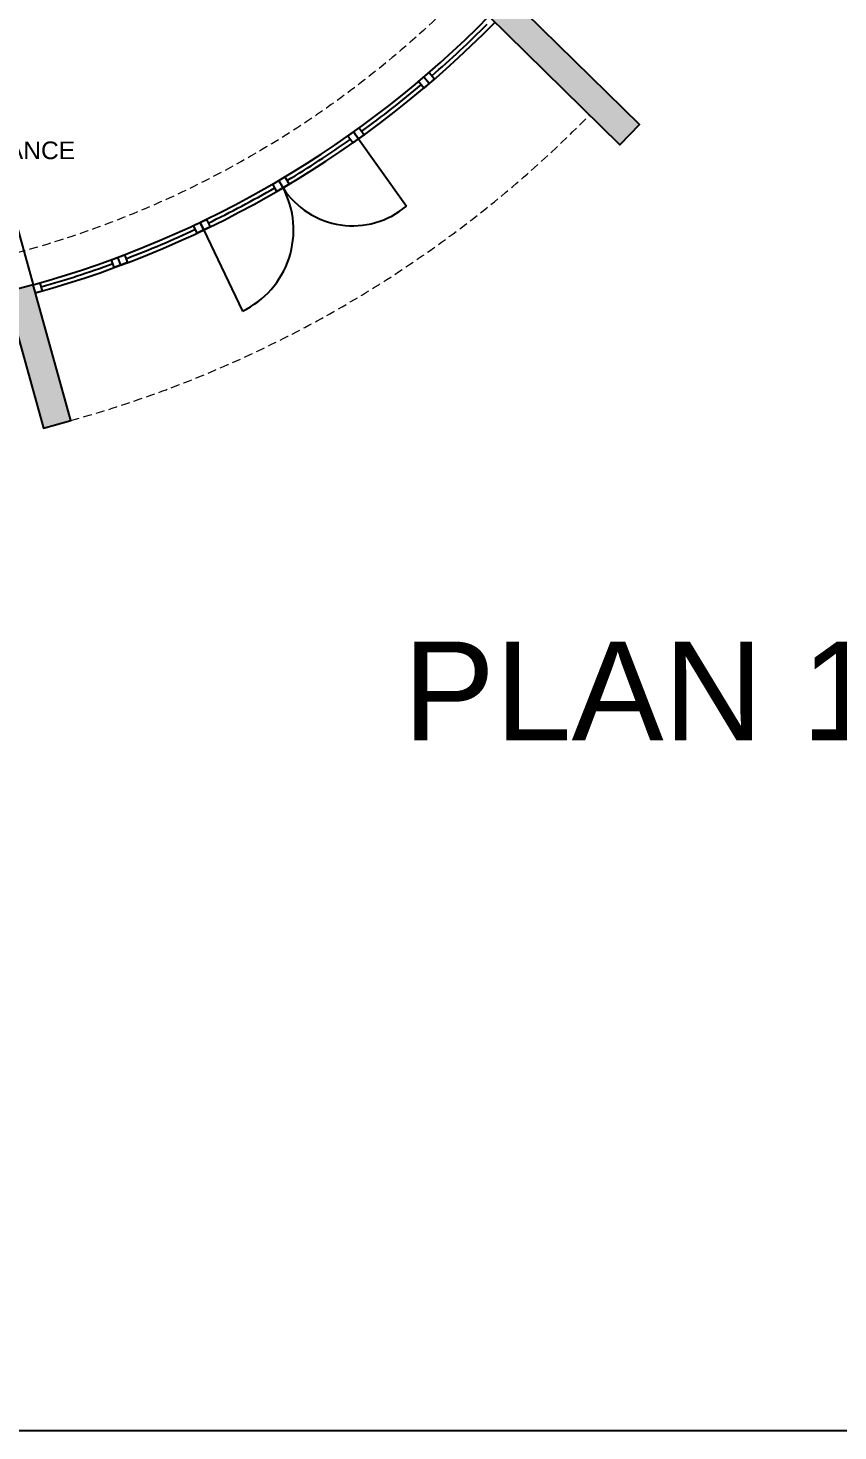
# Model space of a CAD drawing. Header units: millimetres. Extents: x 132785 to 150483, y 90225 to 103753.
# Drawn here: x 136101 to 137250, y 90225 to 92216 of the extents above; entities that cross this region are included whole.
import ezdxf

# ---------------------------------------------------------------- set-up
doc = ezdxf.new("R2010")
doc.units = ezdxf.units.MM
doc.linetypes.add('061-GZM-AP-100$0$HIDDEN', pattern=[0.375, 0.25, -0.125])
for name, color, linetype in [('061-GZM-AP-100$0$A-cam', 20, 'Continuous'), ('061-GZM-AP-100$0$A-cephe', 181, 'Continuous'), ('061-GZM-AP-100$0$A-HATCH', 8, 'Continuous'), ('061-GZM-AP-100$0$A-tasiyici', 5, 'Continuous')]:
    doc.layers.add(name, color=color, linetype=linetype)
doc.layers.add('061-GZM-AP-100$0$A-kiris', color=252, linetype='Continuous', lineweight=0)
doc.styles.get("Standard").update_dxf_attribs({"font": 'arial.ttf'})

# ---------------------------------------------------------------- blocks, each defined once
blk = doc.blocks.new('061-GZM-AP-100$0$a')
at = {"layer": '061-GZM-AP-100$0$A-cephe'}
blk.add_line((0, 18), (0, 30), dxfattribs=at)
blk.add_lwpolyline([(-10, 30), (-10, 18), (10, 18), (10, 30)], close=True, dxfattribs=at)

msp = doc.modelspace()

# ---------------------------------------------------------------- hatches: boundary and pattern name
at = {"layer": '061-GZM-AP-100$0$A-HATCH'}
h = msp.add_hatch(dxfattribs=at)
h.set_pattern_fill('ANSI35', color=253, angle=-37, style=0)
h.set_pattern_definition([(8, (135720.849, 93248.707), (-0.88375, 6.288202), []), (8, (135724.435, 93246.005), (-0.88375, 6.288202), [7.9375, -1.5875, 0, -1.5875])])
h.paths.add_polyline_path([(136069.799, 91840.753), (136123.247, 91648.027), (136161.792, 91658.717), (136108.344, 91851.443)])
h.paths.add_polyline_path([(136783.098, 92260.919), (136968.543, 92078.682), (136940.507, 92050.152), (136755.062, 92232.389)])
h.paths.add_polyline_path([(137089.158, 93428.388), (137085.679, 93453.144), (136743.963, 93405.119), (136747.442, 93380.363)])
edge = h.paths.add_edge_path()
edge.add_line((137161.19, 93415.79), (137136.426, 93412.31))
edge.add_arc((135720.849, 93248.707), 1425, 352.502601, 366.592595, ccw=False)
edge.add_line((137133.666, 93062.771), (136747.441, 93117.052))
edge.add_line((136747.441, 93117.052), (136743.962, 93092.295))
edge.add_line((136743.962, 93092.295), (137154.945, 93034.535))
edge.add_arc((135720.849, 93248.707), 1450, 351.506065, 366.616865)

# ---------------------------------------------------------------- linework, layer by layer
at = {"color": 7}
msp.add_line((136081.74, 91947.379), (136108.345, 91851.443), dxfattribs=at)
msp.add_lwpolyline([(139359.04, 90225.098), (132784.795, 90225.098), (132784.795, 96144.163), (139359.04, 96144.163)])
at = {"layer": '061-GZM-AP-100$0$A-cam', "color": 253}
for start, end in [(310.893518, 315.106482), (305.893518, 310.106482), (300.893518, 305.106482), (295.893518, 300.106482), (290.893518, 295.106482), (285.893518, 290.106482)]:
    msp.add_arc((135720.849, 93248.707), 1456, start, end, dxfattribs=at)
at = {"layer": '061-GZM-AP-100$0$A-cephe', "color": 253}
for p, q in [((136562.869, 92068.24), (136637.853, 91963.116)), ((136345.091, 91939.958), (136405.166, 91814.009)), ((136111.551, 91839.879), (136108.345, 91851.443))]:
    msp.add_line(p, q, dxfattribs=at)
msp.add_lwpolyline([(136108.344, 91851.443), (136117.981, 91854.115), (136121.188, 91842.552), (136111.551, 91839.879)], dxfattribs=at)
for centre, radius, start, end in [((135720.849, 93248.707), 1450, 285.5, 315.5), ((135720.849, 93248.707), 1462, 285.5, 315.5), ((136350.256, 91929.127), 127.543, 295.500434, 28), ((136561.695, 92052.663), 117.553, 212.787398, 310.380388)]:
    msp.add_arc(centre, radius, start, end, dxfattribs=at)
at = {"layer": '061-GZM-AP-100$0$A-kiris', "color": 253, "linetype": '061-GZM-AP-100$0$HIDDEN', "ltscale": 50}
for radius in [1450, 1400]:
    msp.add_circle((135720.849, 93248.707), radius, dxfattribs=at)
msp.add_arc((135720.849, 93248.707), 1650, 285.5, 315.5, dxfattribs=at)
at = {"layer": '061-GZM-AP-100$0$A-tasiyici', "color": 253}
for points in [[(136783.098, 92260.919), (136968.543, 92078.682), (136940.507, 92050.152), (136755.062, 92232.389)], [(136069.799, 91840.753), (136123.247, 91648.027), (136161.792, 91658.717), (136108.344, 91851.443)]]:
    msp.add_lwpolyline(points, close=True, dxfattribs=at)

# ---------------------------------------------------------------- block references
at = {"layer": '061-GZM-AP-100$0$A-cephe', "color": 253, "extrusion": (0, 0, -1)}
for p, zscale, rotation in [((-136682.032, 92123.306), -0.9999999999999997, 319.4999999812343), ((-136580.289, 92043.816), -0.9999999999999998, 324.4999999812343), ((-136472.006, 91973.496), -0.9999999999999999, 329.4999999812343), ((-136358.005, 91912.881), -0.9999999999999999, 334.4999999812342), ((-136239.156, 91862.432), -1, 339.4999999812343)]:
    msp.add_blockref('061-GZM-AP-100$0$a', p, dxfattribs=dict(at, zscale=zscale, rotation=rotation))

# ---------------------------------------------------------------- texts
at = {"color": 253, "attachment_point": 1}
for s, width, insert, char_height in [('ENTRANCE', 259.10859, (135975.942, 92054.676), 25), ('PLAN 1', 4708.03508, (136633.104, 91345.234), 140)]:
    msp.add_mtext_dynamic_manual_height_columns(s, width=width, gutter_width=12.5, heights=[0], dxfattribs=dict(at, insert=insert, char_height=char_height))

doc.saveas('drawing.dxf')
